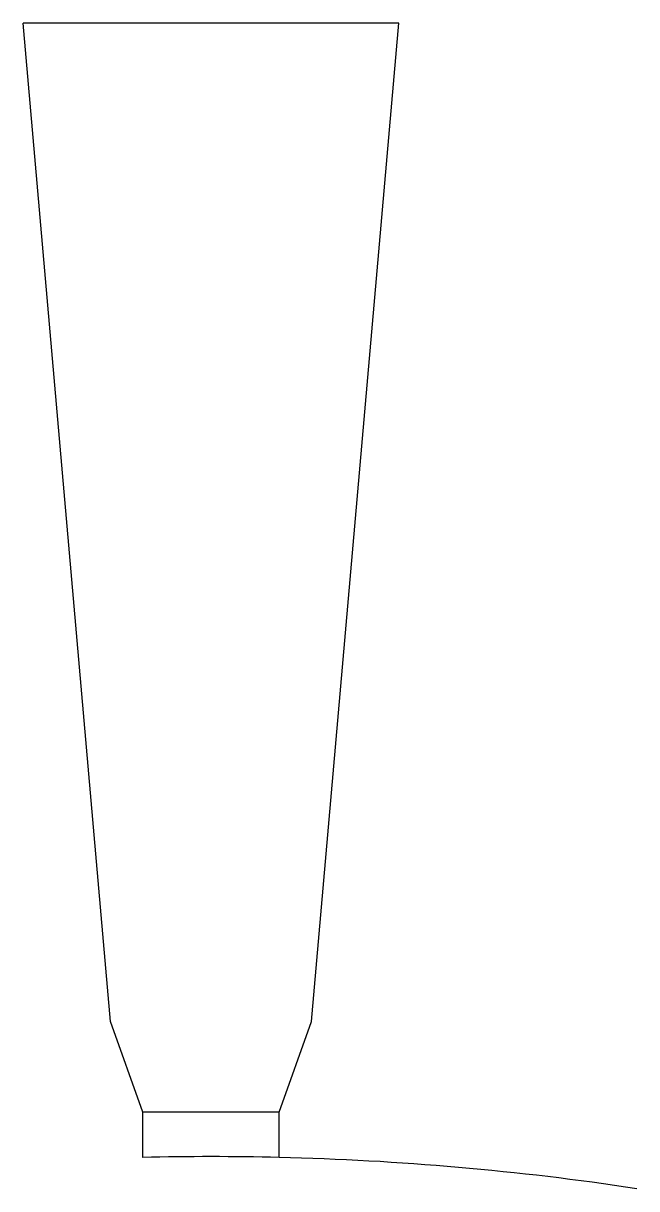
# Model space of a CAD drawing. Extents: x -4.1 to 9.4, y 61.8 to 87.5.
import ezdxf

# ---------------------------------------------------------------- set-up
doc = ezdxf.new("R2010")
doc.units = 0
doc.layers.add('layer 1000', color=7, linetype='CONTINUOUS')

msp = doc.modelspace()

# ---------------------------------------------------------------- linework, layer by layer
at = {"layer": 'layer 1000'}
for p, q in [((-2.215953, 65.5), (-4.135815, 87.5)), ((4.135815, 87.5), (-4.135815, 87.5)), ((2.215953, 65.5), (4.135815, 87.5)), ((-1.5, 63.5), (-2.215953, 65.5)), ((1.5, 63.5), (2.215953, 65.5)), ((-1.5, 62.5), (-1.5, 63.5)), ((1.5, 63.5), (-1.5, 63.5)), ((1.5, 62.5), (1.5, 63.5))]:
    msp.add_line(p, q, dxfattribs=at)
for start, end in [(88.625165, 91.374835), (81.374835, 88.625165)]:
    msp.add_arc((0, 0), 62.517997, start, end, dxfattribs=at)

doc.saveas('drawing.dxf')
